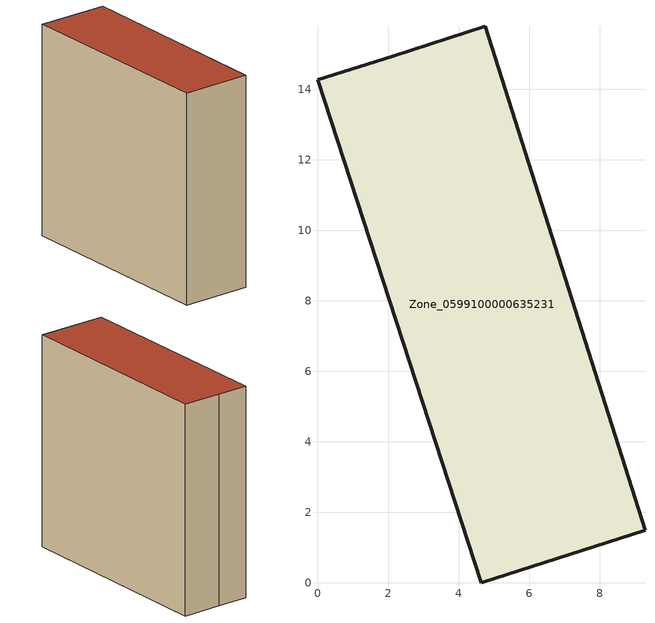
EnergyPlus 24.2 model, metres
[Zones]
Zone_0599100000635231
 floor ground (C_G): 4.76,15.79 9.29,1.5 4.64,0 0,14.27 2.13,14.93 z0
 wall outside (C_F): 2.13,14.93 0,14.27 4.64,0 9.29,1.5 4.76,15.79 2.13,14.93 z0:14.82
 roof outside (C_R): 9.29,1.5 4.76,15.79 2.13,14.93 0,14.27 4.64,0 z14.82
[BUILDING]
Pand.0599100000635231: North Axis=0; Terrain=City; Loads Convergence Tolerance Value=0.04; Temperature Convergence Tolerance Value=0.4; Solar Distribution=FullExterior; Maximum Number of Warmup Days=25; Minimum Number of Warmup Days=1
[Site:Location]
Rotterdam.The.Hague.AP_ZH_NLD Design_Conditions: Latitude=51.96; Longitude=4.45; Time Zone=1; Elevation=-4.5
[SITE:GROUNDTEMPERATURE:BUILDINGSURFACE]
18, 18, 18, 18, 18, 18, 18, 18, 18, 18, 18, 18
[MATERIAL] Thermal Absorptance=0.9; Solar Absorptance=0.7; Visible Absorptance=0.7
Name | Roughness | Thickness | Conductivity | Density | Specific Heat
G.TI.1946 | MediumSmooth | 0.15 | 1 | 540 | 1210
F.TI.1946 | Rough | 0.3 | 0.857143 | 1920 | 840
R.TI.1946 | MediumRough | 0.2 | 0.1 | 1500 | 1000
[CONSTRUCTION]
C_G: G.TI.1946
C_F: F.TI.1946
C_R: R.TI.1946
[ZONE]
Zone_0599100000635231: Type=1; Multiplier=1; Ceiling Height=Autocalculate; Volume=Autocalculate; Floor Area=autocalculate; Part of Total Floor Area=Yes
[ZONEINFILTRATION:DESIGNFLOWRATE]
Infil_Zone_0599100000635231: Zone or ZoneList or Space or SpaceList=Zone_0599100000635231; Schedule=AlwaysOn; Design Flow Rate Calculation Method=Flow/Area; Flow Rate per Floor Area=0.003; Constant Term Coefficient=1; Temperature Term Coefficient=0; Velocity Term Coefficient=0; Velocity Squared Term Coefficient=0
[HVACTEMPLATE:ZONE:IDEALLOADSAIRSYSTEM]
Zone_0599100000635231: Maximum Heating Supply Air Temperature=50; Minimum Cooling Supply Air Temperature=13; Maximum Heating Supply Air Humidity Ratio=0.0156; Minimum Cooling Supply Air Humidity Ratio=0.0077; Heating Limit=NoLimit; Cooling Limit=NoLimit; Dehumidification Control Type=ConstantSensibleHeatRatio; Cooling Sensible Heat Ratio=0.7; Dehumidification Setpoint=60; Humidification Control Type=None; Humidification Setpoint=30; Outdoor Air Method=None; Outdoor Air Flow Rate per Person=0.00944; Outdoor Air Flow Rate per Zone Floor Area=0; Outdoor Air Flow Rate per Zone=0; Demand Controlled Ventilation Type=None; Outdoor Air Economizer Type=NoEconomizer; Heat Recovery Type=None; Sensible Heat Recovery Effectiveness=0.7; Latent Heat Recovery Effectiveness=0.65
[ZONECONTROL:THERMOSTAT]
ThermostatControl_Zone_0599100000635231: Zone or ZoneList=Zone_0599100000635231; Control Type Schedule=DualSetpointControlType; Control 1=Thermostat_Zone_0599100000635231; Temperature Difference Between Cutout And Setpoint=0
[THERMOSTATSETPOINT:DUALSETPOINT]
Thermostat_Zone_0599100000635231: Heating Setpoint Temperature Schedule=HeatingSetpoint_Zone_0599100000635231; Cooling Setpoint Temperature Schedule=CoolingSetpoint_Zone_0599100000635231
[SCHEDULE:COMPACT]
HeatingSetpoint_Zone_0599100000635231: Through: 12/31, For: AllDays, Until: 24:00, 21
CoolingSetpoint_Zone_0599100000635231: Through: 12/31, For: AllDays, Until: 24:00, 24
DualSetpointControlType: Through: 12/31, For: AllDays, Until: 24:00, 4
AlwaysOn: Through: 12/31, For: AllDays, Until: 24:00, 1
